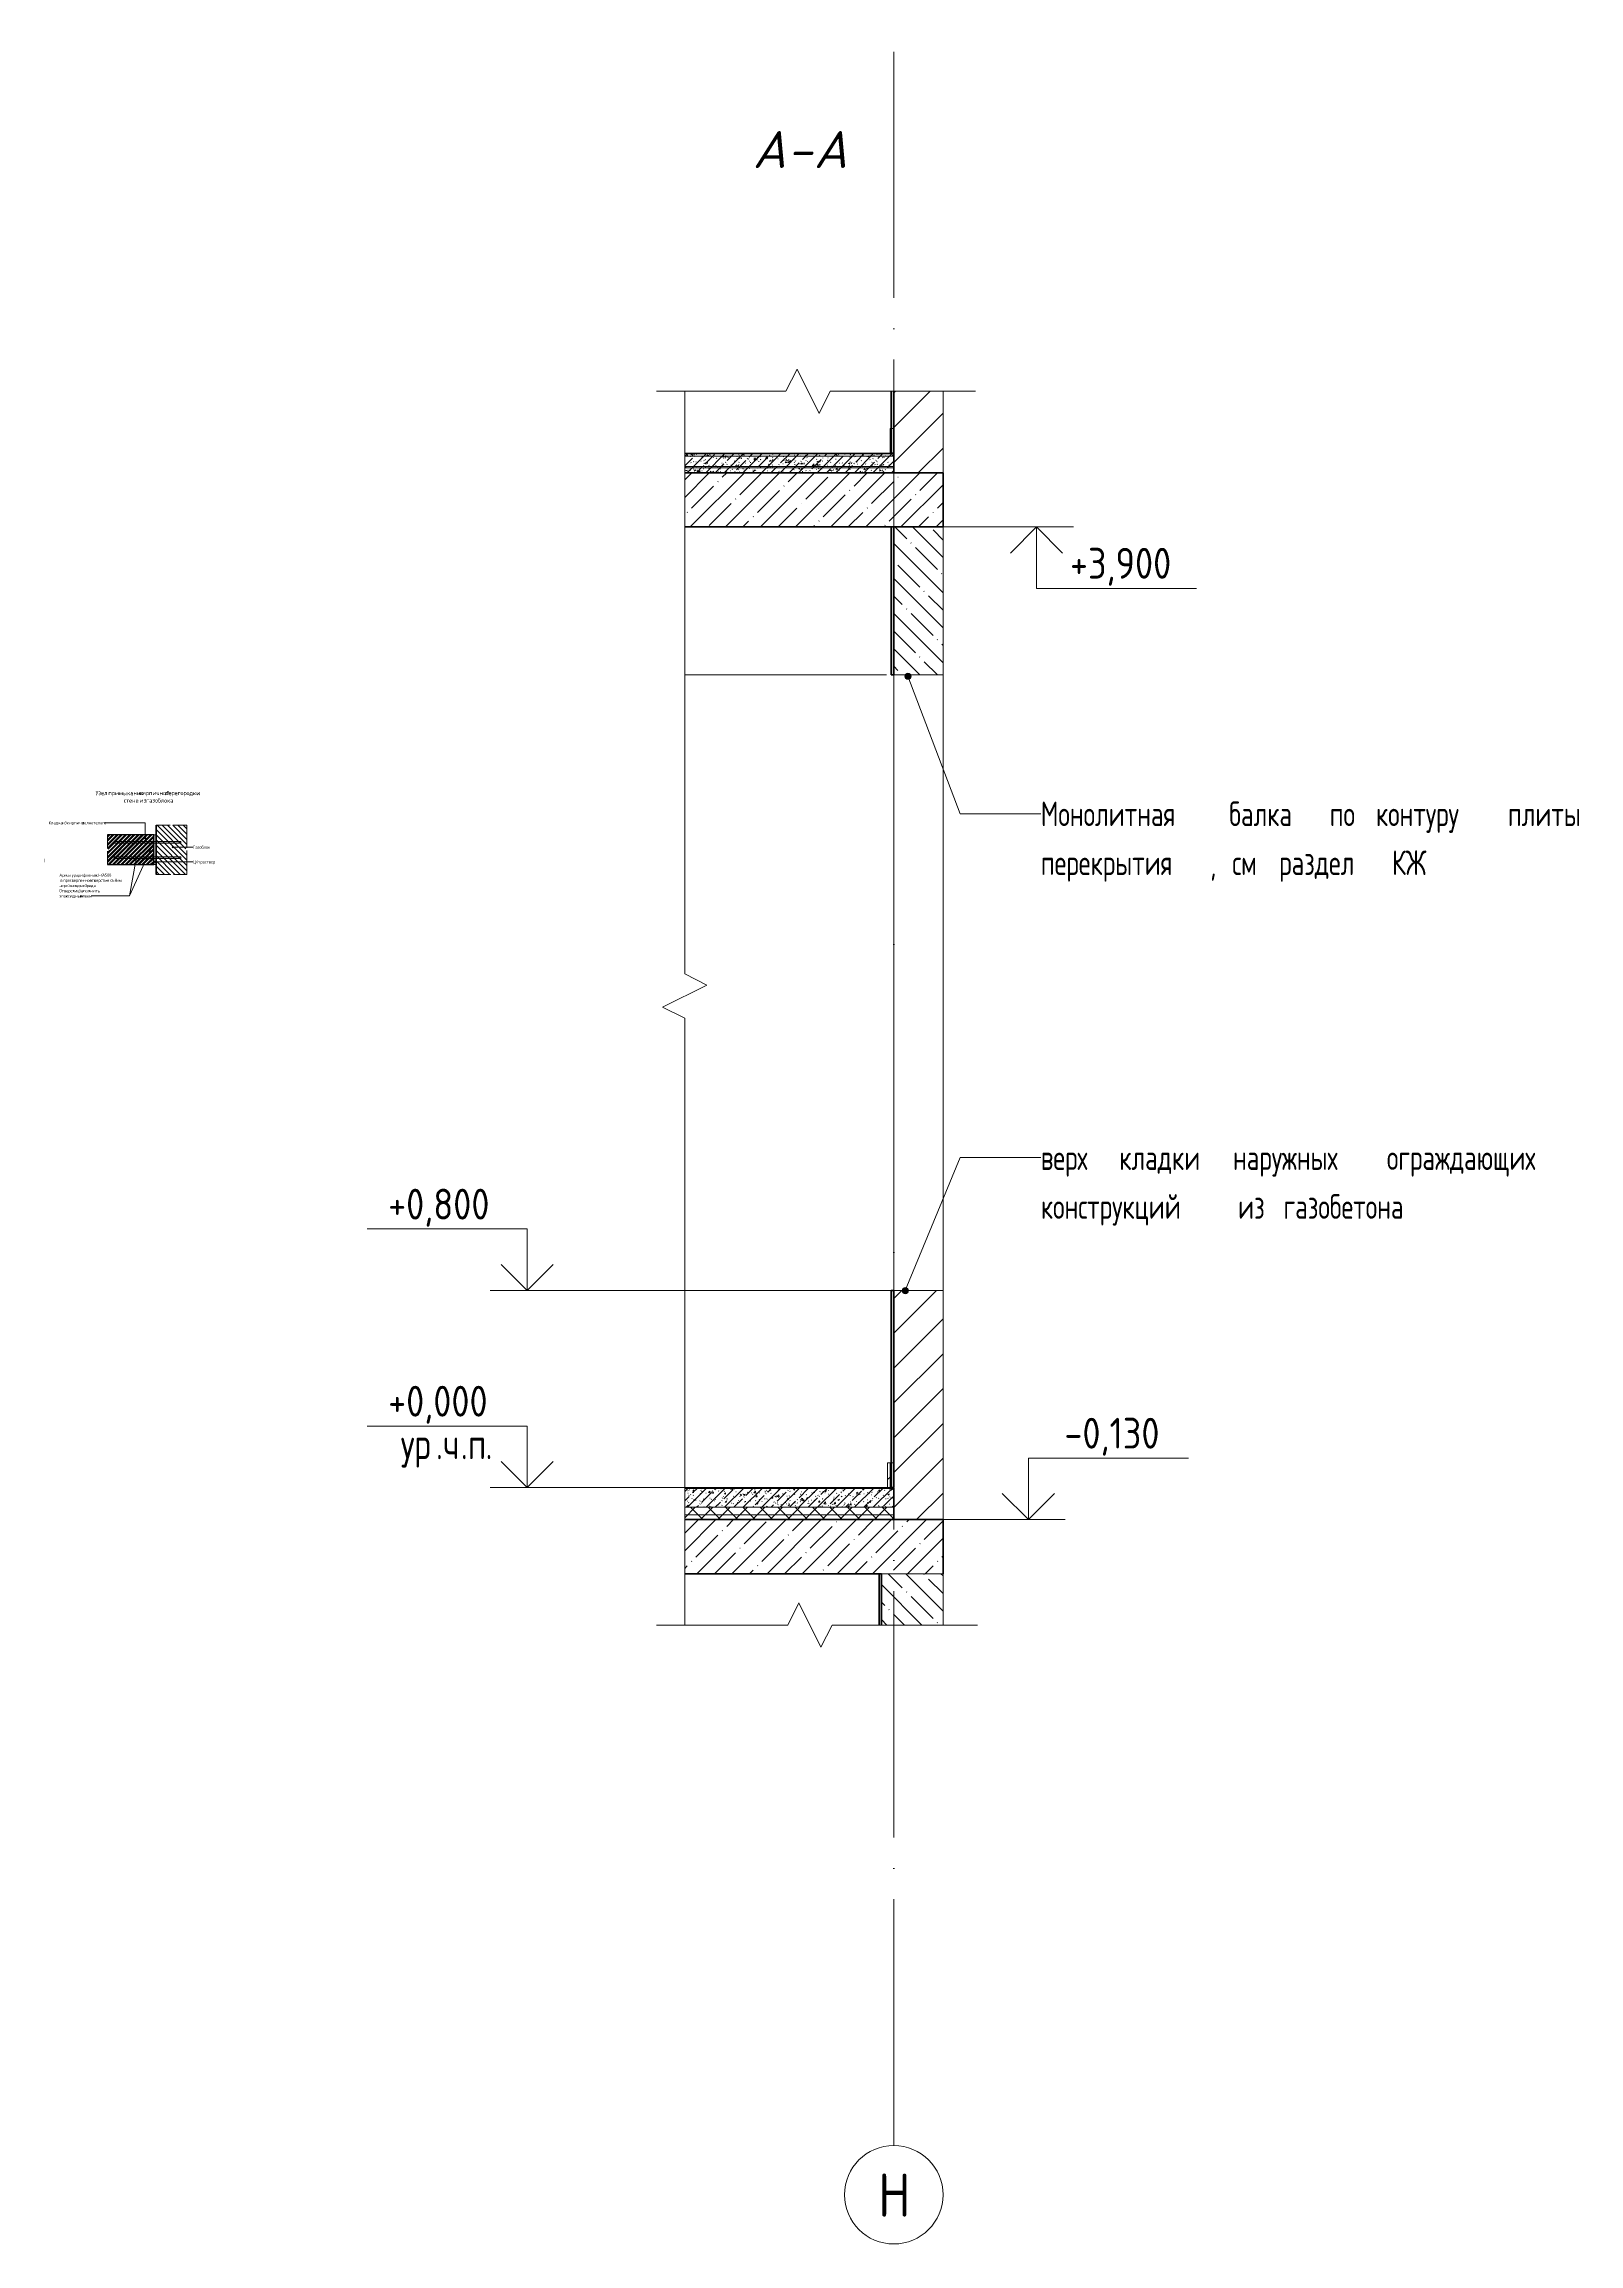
# Model space of a CAD drawing. Header units: millimetres. Extents: x -68946 to 690821, y -552984 to 293768.
# Drawn here: x 263782 to 270013, y 228956 to 237888 of the extents above; entities that cross this region are included whole.
import ezdxf

# ---------------------------------------------------------------- set-up
doc = ezdxf.new("R2010")
doc.units = ezdxf.units.MM
doc.linetypes.add('ADSK_Линия сетки_2_', pattern=[1250, 1000, -125, 0, -125])
doc.linetypes.add('ADSK_Линия сетки_3_', pattern=[1250, 1000, -125, 0, -125])
for name, color, linetype, lineweight in [('A-____-NOTE-TEXT', 250, 'Continuous', 9), ('A-CLNG-____-OTLN', 250, 'Continuous', 9), ('A-DETL-____-OTLN', 250, 'Continuous', 5), ('A-DETL-GENF-OTLN', 250, 'Continuous', 5), ('A-FLOR-____-MCUT', 250, 'Continuous', 9), ('A-FLOR-____-PATT', 250, 'Continuous', 25), ('A-FLOR-FNSH-MCUT', 250, 'Continuous', 25), ('A-WALL-____-MCUT', 250, 'Continuous', 13), ('A-WALL-____-PATT', 250, 'Continuous', 13), ('A-WALL-FNSH-MCUT', 250, 'Continuous', 13), ('G-____-____-DIMS', 250, 'Continuous', 9), ('G-____-____-TEXT', 250, 'Continuous', 9), ('S-GRID-____-IDEN', 250, 'Continuous', 9), ('S-GRID-____-OTLN', 250, 'Continuous', 9)]:
    doc.layers.add(name, color=color, linetype=linetype, lineweight=lineweight)
doc.styles.add('GOST Common_3', font='', dxfattribs={"width": 0.9, "height": 12.5})
doc.styles.add('GOST Common_4', font='', dxfattribs={"width": 0.9, "height": 175})
doc.styles.add('GOST Common_5', font='', dxfattribs={"width": 0.8, "height": 125})
doc.styles.add('GOST Common_6', font='', dxfattribs={"width": 0.9, "height": 125})
doc.styles.add('GOST Common_B', font='', dxfattribs={"width": 0.9, "height": 17.5})
doc.styles.add('ISOCPEUR_B_I_1', font='', dxfattribs={"height": 150})
doc.styles.add('ISOCPEUR_I_3', font='ГОСТ тип А.ttf', dxfattribs={"width": 0.9, "height": 100})
doc.styles.get('GOST Common_3').set_extended_font_data('GOST Common')
doc.styles.get('GOST Common_4').set_extended_font_data('GOST Common')
doc.styles.get('GOST Common_5').set_extended_font_data('GOST Common')
doc.styles.get('GOST Common_6').set_extended_font_data('GOST Common')
doc.styles.get('GOST Common_B').set_extended_font_data('GOST Common', bold=True)
doc.styles.get('ISOCPEUR_B_I_1').set_extended_font_data('ISOCPEUR', italic=True, bold=True)
pattern_1 = [(45, (-43543.95, 4850), (-71.2806, 71.2806), []), (45, (-43472.67, 4850), (-71.2806, 71.2806), [126.008, -25.202, 1.676, -23.525])]
pattern_2 = [(45, (267212.67, 236876.76), (-71.2806, 71.2806), []), (45, (267283.95, 236876.76), (-71.2806, 71.2806), [126.008, -25.202, 1.676, -23.525])]
pattern_3 = [(135, (267212.67, 236876.76), (-71.2806, -71.2806), []), (135, (267283.95, 236876.76), (-71.2806, -71.2806), [126.008, -25.202, 1.676, -23.525])]
pattern_4 = [(45, (267212.67, 236876.76), (-70.7107, 70.7107), [])]

# ---------------------------------------------------------------- blocks, each defined once
blk = doc.blocks.new('ADSK_Обрыв_Линия - По умолчанию-34239678-АР2_Узлы крепления стен_2_7')
at = {"layer": 'A-DETL-GENF-OTLN', "lineweight": 9}
for p, q in [((0, 0), (54.6, 0)), ((65.8, 0), (120.2, 0))]:
    blk.add_line(p, q, dxfattribs=at)
blk = doc.blocks.new('ADSK_Обрыв_Линия - По умолчанию-34239680-АР2_Узлы крепления стен_2_7')
at = {"layer": 'A-DETL-GENF-OTLN', "lineweight": 9}
for p, q in [((0, 0), (59.5, 0)), ((70.6, 0), (125, 0))]:
    blk.add_line(p, q, dxfattribs=at)
blk = doc.blocks.new('ADSK_Обрыв_Линия - По умолчанию-37322059-АР2_Узлы крепления стен_2_7')
at = {"layer": 'A-DETL-GENF-OTLN', "lineweight": 9}
for p, q in [((0, 0), (97, 0)), ((108.1, 0), (200, 0))]:
    blk.add_line(p, q, dxfattribs=at)
blk = doc.blocks.new('ADSK_Обрыв_Линия - По умолчанию-34257341-АР2_Узлы крепления стен_2_7')
at = {"layer": 'A-DETL-GENF-OTLN', "lineweight": 9}
for p, q in [((0, 0), (57, 0)), ((68.1, 0), (125, 0))]:
    blk.add_line(p, q, dxfattribs=at)
blk = doc.blocks.new('Ось сетки - Круг_Ø8 мм-950900-А-А')
at = {"layer": 'S-GRID-____-IDEN', "color": 70, "lineweight": 20}
for start, end in [(0, 180), (180, 360)]:
    blk.add_arc((-43525, -2870.9), 200, start, end, dxfattribs=at)
blk = doc.blocks.new('0083_СОШ675_ВК_R22_rvt-1-А-А')
at = {"layer": 'S-GRID-____-OTLN', "linetype": 'ADSK_Линия сетки_2_'}
blk.add_line((-43525, -2670.9), (-43525, 5860.9), dxfattribs=at)
at = {"layer": 'S-GRID-____-IDEN', "color": 190, "lineweight": 5}
blk.add_blockref('Ось сетки - Круг_Ø8 мм-950900-А-А', (0, 0), dxfattribs=at)
at = {"layer": 'S-GRID-____-IDEN', "insert": (-43589.3, -2784.7), "char_height": 175, "width": 155.127, "attachment_point": 1, "style": 'GOST Common_4'}
blk.add_mtext('\\fGOST Common|b0|i0|c204|p34|;\\W.9;Н', dxfattribs=at)
blk = doc.blocks.new('Ось сетки - Круг_Ø8 мм-8258-А-А')
at = {"layer": 'S-GRID-____-IDEN', "color": 70, "lineweight": 20}
for start, end in [(0, 180), (180, 360)]:
    blk.add_arc((-43525, -2870.9), 200, start, end, dxfattribs=at)
blk = doc.blocks.new('0083_СОШ675_АИ_R22_rvt-2-А-А')
at = {"layer": 'A-FLOR-____-PATT', "lineweight": 9}
h = blk.add_hatch(dxfattribs=at)
h.set_pattern_fill('FP_54', color=90, style=0, pattern_type=2)
h.set_pattern_definition([(45, (-43543.95, 4850), (-37.717, 37.717), [53.34, -8.89, 1.778, -8.89]), (45, (-43543.95, 4887.694), (-37.717, 37.717), []), (50, (-43543.95, 4850), (63.764, -5.5789), [6.667, -73.342]), (355, (-43543.95, 4850), (-12.335, 66.8695), [5.334, -58.674]), (100.451, (-43538.635, 4849.535), (51.4304, 61.291), [5.667, -62.332]), (46.184, (-43543.95, 4867.78), (94.877, -14.715), [10.001, -110.014]), (96.636, (-43536.04, 4866.55), (83.091, 86.599), [8.5, -93.497]), (351.184, (-43543.95, 4867.78), (83.092, 86.599), [8.001, -88.011]), (21, (-43535.06, 4863.335), (53.0645, -35.7927), [6.667, -73.342]), (326, (-43535.06, 4863.335), (21.6307, 64.4655), [5.334, -58.674]), (71.451, (-43530.64, 4860.35), (74.6965, 28.6724), [5.667, -62.332]), (37.5, (-43543.95, 4850), (1.0804, 29.59427), [1.676, -56.286, 1.676, -57.887, -58.896]), (37.5, (-43543.95, 4850), (1.0804, 29.59427), [-117.526, 1.676, -57.22]), (7.5, (-43543.95, 4850), (23.3864, 35.0635), [1.676, -32.283, 1.676, -54.953, -22.447]), (7.5, (-43543.95, 4850), (23.3864, 35.0635), [-90.589, 1.676, -20.771]), (327.5, (-43563.773, 4850), (47.45657, -2.00547), [1.676, -20.549, 1.676, -67.666, -92.012]), (327.5, (-43563.773, 4850), (47.45657, -2.00547), [-91.567, 1.676, -90.335]), (317.5, (-43572.663, 4850), (51.845, 8.899), [1.676, -27.216, 1.676, -44.374, -65.342]), (317.5, (-43572.663, 4850), (51.845, 8.899), [-74.943, 1.676, -63.665])])
h.paths.add_polyline_path([(-44373.7, 4120), (-43525, 4120), (-43525, 4198), (-44373.7, 4198)])
h = blk.add_hatch(dxfattribs=at)
h.set_pattern_fill('FP_57', color=90, style=0, pattern_type=2)
h.set_pattern_definition([(45, (-43543.95, 4850), (-35.35534, 35.35534), []), (135, (-43543.95, 4850), (-35.35534, -35.35534), [])])
h.paths.add_polyline_path([(-43525, -130), (-43525, -80), (-44373.7, -80), (-44373.7, -130)])
at = {"layer": 'A-WALL-____-PATT', "lineweight": 9}
for color, points in [(140, [(-43525, 4200), (-43525, 4451.4), (-43535, 4451.4), (-43535, 4200)]), (214, [(-43575, -558), (-43575, -350), (-43585, -350), (-43585, -558)])]:
    blk.add_hatch(color=color, dxfattribs=at).paths.add_polyline_path(points)
h = blk.add_hatch(dxfattribs=at)
h.set_pattern_fill('FP_53', color=252, style=0, pattern_type=2)
h.set_pattern_definition(pattern_1)
h.paths.add_polyline_path([(-43535, 4200), (-43535, 4300), (-43540, 4300), (-43540, 4200)])
h = blk.add_hatch(color=140, dxfattribs=at)
h.paths.add_polyline_path([(-43535, 0), (-43525, 0), (-43525, 800), (-43535, 800)])
h.paths.add_polyline_path([(-43535, 3300), (-43525, 3300), (-43525, 3900), (-43535, 3900)])
h = blk.add_hatch(dxfattribs=at)
h.set_pattern_fill('FP_53', color=252, style=0, pattern_type=2)
h.set_pattern_definition(pattern_1)
h.paths.add_polyline_path([(-43540, 0), (-43540, 100), (-43550, 100), (-43550, 0)])
h = blk.add_hatch(dxfattribs=at)
h.set_pattern_fill('FP_53', color=252, style=0, pattern_type=2)
h.set_pattern_definition(pattern_1)
h.paths.add_polyline_path([(-43535, 0), (-43535, 100), (-43540, 100), (-43540, 0)])
at = {"layer": 'A-CLNG-____-OTLN', "color": 90}
for p, q in [((-43555, 3300), (-44373.7, 3300)), ((-43585, -350), (-44373.7, -350))]:
    blk.add_line(p, q, dxfattribs=at)
at = {"layer": 'A-FLOR-____-MCUT', "color": 70, "lineweight": 20}
blk.add_line((-43525, -80), (-44373.7, -80), dxfattribs=at)
at = {"layer": 'A-FLOR-FNSH-MCUT', "color": 90, "lineweight": 9}
for p, q in [((-43525, 4200), (-44373.7, 4200)), ((-43525, 4198), (-43525, 4200)), ((-43525, 0), (-44373.7, 0)), ((-43525, -2), (-43525, 0))]:
    blk.add_line(p, q, dxfattribs=at)
at = {"layer": 'A-FLOR-FNSH-MCUT', "color": 220, "lineweight": 70}
for p, q in [((-43525, 4198), (-44373.7, 4198)), ((-43525, 4120), (-43525, 4198)), ((-44373.7, 4120), (-43525, 4120)), ((-43525, -2), (-44373.7, -2)), ((-43525, -80), (-43525, -2)), ((-43525, -130), (-43525, -80)), ((-44373.7, -130), (-43525, -130))]:
    blk.add_line(p, q, dxfattribs=at)
at = {"layer": 'A-WALL-____-MCUT', "color": 180, "lineweight": 35}
for p, q in [((-43535, 4451.4), (-43535, 4200)), ((-43525, 4200), (-43525, 4451.4)), ((-43535, 4200), (-43525, 4200)), ((-43525, 3900), (-43535, 3900)), ((-43535, 3900), (-43535, 3300)), ((-43525, 3300), (-43525, 3900)), ((-43535, 3300), (-43525, 3300)), ((-43525, 800), (-43535, 800)), ((-43535, 800), (-43535, 0)), ((-43525, 0), (-43525, 800)), ((-43535, 0), (-43525, 0)), ((-43575, -350), (-43585, -350)), ((-43585, -350), (-43585, -558)), ((-43575, -558), (-43575, -350))]:
    blk.add_line(p, q, dxfattribs=at)
at = {"layer": 'A-WALL-FNSH-MCUT', "color": 90, "lineweight": 9}
for p, q in [((-43525, 4300), (-43540, 4300)), ((-43540, 4300), (-43540, 4200)), ((-43525, 4200), (-43525, 4300)), ((-43540, 4200), (-43525, 4200)), ((-43535, 100), (-43550, 100)), ((-43550, 100), (-43550, 0)), ((-43525, 100), (-43540, 100)), ((-43540, 100), (-43540, 0)), ((-43535, 0), (-43535, 100)), ((-43525, 0), (-43525, 100)), ((-43550, 0), (-43535, 0)), ((-43540, 0), (-43525, 0))]:
    blk.add_line(p, q, dxfattribs=at)
at = {"layer": 'S-GRID-____-OTLN', "linetype": 'ADSK_Линия сетки_3_'}
blk.add_line((-43525, -2670.9), (-43525, 5860.9), dxfattribs=at)
at = {"layer": 'S-GRID-____-IDEN', "color": 190, "lineweight": 5}
blk.add_blockref('Ось сетки - Круг_Ø8 мм-8258-А-А', (0, 0), dxfattribs=at)
at = {"layer": 'S-GRID-____-IDEN', "insert": (-43589.3, -2784.7), "char_height": 175, "width": 155.127, "attachment_point": 1, "style": 'GOST Common_4'}
blk.add_mtext('\\fGOST Common|b0|i0|c204|p34|;\\W.9;Н', dxfattribs=at)
blk = doc.blocks.new('DET_L_Линия разрыва - М50-40156119-А-А')
at = {"layer": 'A-DETL-GENF-OTLN', "lineweight": 9}
for p, q in [((-44373.7, 2085.2), (-44373.7, 4451.4)), ((-44283.7, 2040.2), (-44373.7, 2085.2)), ((-44463.7, 1950.2), (-44283.7, 2040.2)), ((-44373.7, 1905.2), (-44463.7, 1950.2)), ((-44373.7, -558), (-44373.7, 1905.2))]:
    blk.add_line(p, q, dxfattribs=at)
blk = doc.blocks.new('DET_L_Линия разрыва - М50-40156123-А-А')
at = {"layer": 'A-DETL-GENF-OTLN', "lineweight": 9}
for p, q in [((-43910.5, -468), (-43955.5, -558)), ((-43820.5, -648), (-43910.5, -468)), ((-43955.5, -558), (-44487.7, -558)), ((-43775.5, -558), (-43820.5, -648)), ((-43185.5, -558), (-43775.5, -558))]:
    blk.add_line(p, q, dxfattribs=at)
blk = doc.blocks.new('DET_L_Линия разрыва - М50-V26-А-А')
at = {"layer": 'A-DETL-GENF-OTLN', "lineweight": 9}
for p, q in [((-43962.7, 4451.4), (-43917.7, 4541.4)), ((-43917.7, 4541.4), (-43827.7, 4361.4)), ((-44487.7, 4451.4), (-43962.7, 4451.4)), ((-43827.7, 4361.4), (-43782.7, 4451.4)), ((-43782.7, 4451.4), (-43192.7, 4451.4))]:
    blk.add_line(p, q, dxfattribs=at)
blk = doc.blocks.new('Высотные отметки - Стрелка вверх_ур_ч_п_-32693425-А-А')
at = {"layer": 'A-____-NOTE-TEXT'}
for p, q in [((-45013.4, 250), (-45663.4, 250)), ((-45013.4, 0), (-45013.4, 250)), ((-45013.4, 0), (-45119.4, 106.1)), ((-45013.4, 0), (-44907.3, 106.1)), ((-44863.4, 0), (-45163.4, 0))]:
    blk.add_line(p, q, dxfattribs=at)
blk = doc.blocks.new('Высотные отметки - Стрелка вверх-32693645-А-А')
at = {"layer": 'A-____-NOTE-TEXT'}
for p, q in [((-45013.4, 1050), (-45663.4, 1050)), ((-45013.4, 800), (-45013.4, 1050)), ((-45013.4, 800), (-45119.4, 906.1)), ((-45013.4, 800), (-44907.3, 906.1)), ((-44863.4, 800), (-45163.4, 800))]:
    blk.add_line(p, q, dxfattribs=at)
blk = doc.blocks.new('Высотные отметки - Стрелка вниз-32693646-А-А')
at = {"layer": 'A-____-NOTE-TEXT'}
for p, q in [((-43095.6, 3900), (-42795.6, 3900)), ((-42945.6, 3900), (-43051.6, 3793.9)), ((-42945.6, 3900), (-42945.6, 3650)), ((-42945.6, 3900), (-42839.5, 3793.9)), ((-42945.6, 3650), (-42295.6, 3650))]:
    blk.add_line(p, q, dxfattribs=at)

msp = doc.modelspace()

# ---------------------------------------------------------------- hatches: boundary and pattern name
at = {"layer": 'A-DETL-GENF-OTLN'}
h = msp.add_hatch(dxfattribs=at)
h.set_pattern_fill('FP_47', color=130, style=0, pattern_type=2)
h.set_pattern_definition([(45, (260417.85, 232026.759), (-8.55387, 8.55387), []), (45, (260423.552, 232026.759), (-8.55387, 8.55387), [])])
h.paths.add_polyline_path([(264227.1107, 234556.1664), (264227.1107, 234676.4164), (264039.8053, 234676.4164), (264039.8053, 234621.9223), (264048.4656, 234613.5414), (264039.8053, 234610.7914), (264039.8053, 234556.1664), (264067.1107, 234556.1664)])
at = {"layer": 'A-DETL-GENF-OTLN', "lineweight": 9}
for points in [[(264337.1107, 234643.7535), (264337.1107, 234649.7535), (264067.1107, 234649.7535), (264067.1107, 234643.7535), (264237.1107, 234643.7535)], [(264237.1107, 234581.2914), (264337.1107, 234581.2914), (264337.1107, 234587.2914), (264067.1107, 234587.2914), (264067.1107, 234581.2914), (264227.1107, 234581.2914)]]:
    msp.add_hatch(color=90, dxfattribs=at).paths.add_polyline_path(points)
at = {"layer": 'A-DETL-GENF-OTLN'}
h = msp.add_hatch(dxfattribs=at)
h.set_pattern_fill('FP_39', color=130, style=0, pattern_type=2)
h.set_pattern_definition([(0, (260417.8504, 232026.7585), (4.064, 1.016), [0.16764, -2.88, 0.16764, -2.88, -16.256]), (0, (260417.8504, 232026.7585), (4.064, 1.016), [-6.096, 0.16764, -5.928, 0.16764, -2.88, -7.112]), (0, (260417.8504, 232026.7585), (4.064, 1.016), [-15.24, 0.16764, -1.864, 0.16764, -4.912]), (120, (260419.3744, 232027.2665), (-2.9118818, 3.01152724), [0.16764, -2.88, 0.16764, -2.88, -16.256]), (120, (260419.3744, 232027.2665), (-2.9118818, 3.01152724), [-6.096, 0.16764, -5.928, 0.16764, -2.88, -7.112]), (120, (260419.3744, 232027.2665), (-2.9118818, 3.01152724), [-15.24, 0.16764, -1.864, 0.16764, -4.912]), (240, (260419.8824, 232029.2985), (-1.1521182, -4.02752724), [0.16764, -2.88, 0.16764, -2.88, -16.256]), (240, (260419.8824, 232029.2985), (-1.1521182, -4.02752724), [-6.096, 0.16764, -5.928, 0.16764, -2.88, -7.112]), (240, (260419.8824, 232029.2985), (-1.1521182, -4.02752724), [-15.24, 0.16764, -1.864, 0.16764, -4.912])])
h.paths.add_polyline_path([(264237.1107, 234556.1664), (264237.1107, 234676.2914), (264227.1107, 234676.2914), (264227.1107, 234556.1664)])
h = msp.add_hatch(dxfattribs=at)
h.set_pattern_fill('FP_46', color=130, style=0, pattern_type=2)
h.set_pattern_definition([(135, (260417.85, 232026.759), (-10.6066, -10.6066), [])])
h.paths.add_polyline_path([(264237.1107, 234516.2914), (264296.6107, 234516.2914), (264299.3607, 234524.9517), (264307.7415, 234516.2914), (264362.1107, 234516.2914), (264362.1107, 234613.2914), (264353.4504, 234616.0414), (264362.1107, 234624.4223), (264362.1107, 234716.2914), (264305.2415, 234716.2914), (264296.8607, 234707.6311), (264294.1107, 234716.2914), (264237.1107, 234716.2914), (264237.1107, 234578.2928)])
at = {"layer": 'A-FLOR-____-PATT', "lineweight": 9}
h = msp.add_hatch(dxfattribs=at)
h.set_pattern_fill('FP_53', color=256, style=0, pattern_type=2)
h.set_pattern_definition(pattern_2)
h.paths.add_polyline_path([(267431.6216, 235926.7585), (267431.6216, 236146.7585), (266382.9498, 236146.7585), (266382.9498, 235926.7585)])
h = msp.add_hatch(dxfattribs=at)
h.set_pattern_fill('FP_54', color=256, style=0, pattern_type=2)
h.set_pattern_definition([(45, (267212.673, 236876.76), (-37.7171, 37.7171), [53.34, -8.89, 1.778, -8.89]), (45, (267212.673, 236914.45), (-37.7171, 37.7171), []), (50, (267212.673, 236876.76), (63.7639, -5.57885), [6.667, -73.342]), (355, (267212.67, 236876.76), (-12.3349, 66.8695), [5.334, -58.674]), (100.451, (267217.99, 236876.294), (51.43036, 61.291), [5.667, -62.332]), (46.184, (267212.67, 236894.54), (94.8772, -14.7148), [10.001, -110.014]), (96.636, (267220.58, 236893.31), (83.0912, 86.5993), [8.5, -93.497]), (351.184, (267212.67, 236894.54), (83.092, 86.5993), [8.001, -88.011]), (21, (267221.563, 236890.094), (53.0645, -35.7927), [6.667, -73.342]), (326, (267221.56, 236890.094), (21.6307, 64.4655), [5.334, -58.674]), (71.451, (267225.985, 236887.11), (74.69646, 28.6724), [5.667, -62.332]), (37.5, (267212.673, 236876.759), (1.08041, 29.59427), [1.676, -56.286, 1.676, -57.887, -58.896]), (37.5, (267212.673, 236876.759), (1.08041, 29.59427), [-117.526, 1.676, -57.22]), (7.5, (267212.673, 236876.76), (23.38637, 35.0635), [1.676, -32.283, 1.676, -54.953, -22.447]), (7.5, (267212.673, 236876.76), (23.38637, 35.0635), [-90.589, 1.676, -20.771]), (327.5, (267192.85, 236876.759), (47.45657, -2.00547), [1.676, -20.549, 1.676, -67.666, -92.012]), (327.5, (267192.85, 236876.759), (47.45657, -2.00547), [-91.567, 1.676, -90.335]), (317.5, (267183.96, 236876.76), (51.84495, 8.89904), [1.676, -27.216, 1.676, -44.374, -65.342]), (317.5, (267183.96, 236876.76), (51.84495, 8.89904), [-74.943, 1.676, -63.665])])
h.paths.add_polyline_path([(267231.6216, 231946.7585), (267231.6216, 232024.7585), (266382.9498, 232024.7585), (266382.9498, 231946.7585)])
h = msp.add_hatch(dxfattribs=at)
h.set_pattern_fill('FP_53', color=256, style=0, pattern_type=2)
h.set_pattern_definition(pattern_2)
h.paths.add_polyline_path([(267431.6216, 231676.7585), (267431.6216, 231896.7585), (266382.9498, 231896.7585), (266382.9498, 231676.7585)])
at = {"layer": 'A-WALL-____-PATT', "lineweight": 15}
h = msp.add_hatch(dxfattribs=at)
h.set_pattern_fill('FP_56', color=256, style=0, pattern_type=2)
h.set_pattern_definition(pattern_4)
h.paths.add_polyline_path([(267431.6216, 236146.7585), (267431.6216, 236478.2067), (267231.6216, 236478.2067), (267231.6216, 236146.7585)])
h = msp.add_hatch(dxfattribs=at)
h.set_pattern_fill('FP_55', color=256, style=0, pattern_type=2)
h.set_pattern_definition(pattern_3)
h.paths.add_polyline_path([(267431.6216, 235326.7585), (267431.6216, 235926.7585), (267231.6222, 235926.7585), (267231.6222, 235326.7585)])
h = msp.add_hatch(dxfattribs=at)
h.set_pattern_fill('FP_56', color=256, style=0, pattern_type=2)
h.set_pattern_definition(pattern_4)
h.paths.add_polyline_path([(267431.6216, 231896.7585), (267431.6216, 232826.7585), (267231.6216, 232826.7585), (267231.6216, 231896.7585)])
h = msp.add_hatch(dxfattribs=at)
h.set_pattern_fill('FP_55', color=256, style=0, pattern_type=2)
h.set_pattern_definition(pattern_3)
h.paths.add_polyline_path([(267431.6216, 231468.7239), (267431.6216, 231676.7585), (267181.6216, 231676.7585), (267181.6216, 231468.7239)])
at = {"layer": 'G-____-____-TEXT'}
h = msp.add_hatch(color=110, dxfattribs=at)
edge = h.paths.add_edge_path()
edge.add_arc((267289.316, 235320.9763), 12.5, 0, 360)
h = msp.add_hatch(color=110, dxfattribs=at)
edge = h.paths.add_edge_path()
edge.add_arc((264192.8583, 234662.7997), 2.5, 0, 360)
h = msp.add_hatch(color=110, dxfattribs=at)
edge = h.paths.add_edge_path()
edge.add_arc((264226.772, 234642.9799), 2.5, 0, 360)
h = msp.add_hatch(color=110, dxfattribs=at)
edge = h.paths.add_edge_path()
edge.add_arc((264155.734, 234579.7722), 2.5, 0, 360)
h = msp.add_hatch(color=110, dxfattribs=at)
edge = h.paths.add_edge_path()
edge.add_arc((264231.8488, 234567.066), 2.5, 0, 360)
h = msp.add_hatch(color=110, dxfattribs=at)
edge = h.paths.add_edge_path()
edge.add_arc((264304.7839, 234626.7335), 2.5, 0, 360)
h = msp.add_hatch(color=110, dxfattribs=at)
edge = h.paths.add_edge_path()
edge.add_arc((267278.3632, 232826.5222), 12.5, 0, 360)

# ---------------------------------------------------------------- linework, layer by layer
at = {"layer": 'A-CLNG-____-OTLN'}
for p, q in [((267201.6216, 235925.7585), (266382.9498, 235925.7585)), ((267176.6216, 231675.7585), (266382.9498, 231675.7585))]:
    msp.add_line(p, q, dxfattribs=at)
at = {"layer": 'A-DETL-____-OTLN', "lineweight": 9}
for p, q in [((267231.6216, 232826.7585), (267231.6216, 235326.7585)), ((267431.6222, 235326.7585), (267431.6222, 232826.7585)), ((264337.1107, 234649.7535), (264067.1107, 234649.7535)), ((264067.1107, 234649.7535), (264067.1107, 234643.7535)), ((264067.1107, 234643.7535), (264337.1107, 234643.7535)), ((264337.1107, 234643.7535), (264337.1107, 234649.7535)), ((264337.1107, 234587.2914), (264067.1107, 234587.2914)), ((264067.1107, 234587.2914), (264067.1107, 234581.2914)), ((264067.1107, 234581.2914), (264337.1107, 234581.2914)), ((264337.1107, 234581.2914), (264337.1107, 234587.2914))]:
    msp.add_line(p, q, dxfattribs=at)
at = {"layer": 'A-DETL-____-OTLN', "lineweight": 30}
for p, q in [((264227.1107, 234676.4164), (264039.8053, 234676.4164)), ((264227.1107, 234556.1664), (264227.1107, 234676.4164)), ((264039.8053, 234556.1664), (264227.1107, 234556.1664))]:
    msp.add_line(p, q, dxfattribs=at)
at = {"layer": 'A-DETL-____-OTLN', "lineweight": 20}
for p, q in [((264237.1107, 234676.2914), (264227.1107, 234676.2914)), ((264227.1107, 234556.1664), (264237.1107, 234556.1664))]:
    msp.add_line(p, q, dxfattribs=at)
at = {"layer": 'A-DETL-____-OTLN', "lineweight": 50}
msp.add_line((264237.1107, 234716.2914), (264237.1107, 234516.2914), dxfattribs=at)
at = {"layer": 'A-FLOR-____-MCUT'}
for p, q in [((267231.6216, 236224.7585), (266382.9498, 236224.7585)), ((267231.6216, 236214.7585), (266382.9498, 236214.7585)), ((267231.6216, 236171.7585), (266382.9498, 236171.7585)), ((267231.6216, 232024.7585), (266382.9498, 232024.7585)), ((267231.6216, 231946.7585), (266382.9498, 231946.7585))]:
    msp.add_line(p, q, dxfattribs=at)
at = {"layer": 'A-FLOR-FNSH-MCUT', "color": 100, "lineweight": 9}
for p, q in [((267231.6216, 236226.7585), (266382.9498, 236226.7585)), ((267231.6216, 236166.7585), (267231.6216, 236226.7585)), ((267231.6216, 232026.7585), (266382.9498, 232026.7585)), ((267231.6216, 231916.7585), (267231.6216, 232026.7585))]:
    msp.add_line(p, q, dxfattribs=at)
at = {"layer": 'A-FLOR-FNSH-MCUT', "color": 60, "lineweight": 15}
for p, q in [((267231.6216, 236166.7585), (266382.9498, 236166.7585)), ((267231.6216, 236146.7585), (267231.6216, 236166.7585)), ((267231.6216, 231916.7585), (266382.9498, 231916.7585)), ((267231.6216, 231896.7585), (267231.6216, 231916.7585))]:
    msp.add_line(p, q, dxfattribs=at)
at = {"layer": 'A-FLOR-FNSH-MCUT', "color": 210, "lineweight": 50}
for p, q in [((267431.6216, 236146.7585), (266382.9498, 236146.7585)), ((267431.6216, 235926.7585), (267431.6216, 236146.7585)), ((266382.9498, 235926.7585), (267431.6216, 235926.7585)), ((267431.6216, 231896.7585), (266382.9498, 231896.7585)), ((267431.6216, 231676.7585), (267431.6216, 231896.7585)), ((266382.9498, 231676.7585), (267181.6216, 231676.7585))]:
    msp.add_line(p, q, dxfattribs=at)
at = {"layer": 'A-WALL-____-MCUT', "lineweight": 15}
for p, q in [((267231.6216, 236478.2067), (267231.6216, 236146.7585)), ((267431.6216, 236146.7585), (267431.6216, 236478.2067)), ((267431.6222, 235926.7585), (267231.6222, 235926.7585)), ((267231.6222, 235926.7585), (267231.6222, 235326.7585)), ((267431.6222, 235326.7585), (267431.6222, 235926.7585)), ((267231.6222, 235326.7585), (267431.6222, 235326.7585)), ((267231.6216, 232826.7585), (267231.6216, 231896.7585)), ((267431.6216, 232826.7585), (267231.6216, 232826.7585)), ((267431.6216, 231896.7585), (267431.6216, 232826.7585)), ((267231.6216, 231896.7585), (267431.6216, 231896.7585)), ((267181.6216, 231676.7585), (267181.6216, 231468.7239)), ((267431.6216, 231676.7585), (267181.6216, 231676.7585)), ((267431.6216, 231468.7239), (267431.6216, 231676.7585))]:
    msp.add_line(p, q, dxfattribs=at)
at = {"layer": 'G-____-____-DIMS'}
for p, q in [((266454.4492, 235926.7585), (267811.0483, 235926.7585)), ((266930.4135, 235926.7585), (266454.4492, 235926.7585)), ((266691.5927, 232826.7585), (265743.2498, 232826.7585)), ((267285.0526, 232826.7585), (266691.5927, 232826.7585)), ((267110.395, 232026.7585), (265743.2498, 232026.7585)), ((267195.103, 232026.7585), (267110.395, 232026.7585)), ((266564.7525, 231896.7585), (267778.0309, 231896.7585)), ((266898.5704, 231896.7585), (266564.7525, 231896.7585))]:
    msp.add_line(p, q, dxfattribs=at)
at = {"layer": 'G-____-____-TEXT', "color": 110}
for p, q in [((267289.316, 235320.9763), (267501.3748, 234762.1869)), ((267501.3748, 234762.1869), (267828.5684, 234762.1869)), ((264124.5059, 234725.9227), (264025.5748, 234725.9227)), ((264192.8583, 234725.9227), (264124.5059, 234725.9227)), ((264226.772, 234642.9799), (264128.8096, 234428.6599)), ((264192.8583, 234662.7997), (264192.8583, 234725.9227)), ((264155.734, 234579.7722), (264128.8096, 234428.6599)), ((264231.8488, 234567.066), (264386.1638, 234567.066)), ((264304.7839, 234626.7335), (264386.1638, 234626.7335)), ((264128.8096, 234428.6599), (263973.5699, 234428.6599)), ((267278.3632, 232826.5222), (267501.3748, 233366.3684)), ((267501.3748, 233366.3684), (267828.5684, 233366.3684))]:
    msp.add_line(p, q, dxfattribs=at)
for centre, radius in [((267289.316, 235320.9763), 12.5), ((264192.8583, 234662.7997), 2.5), ((264226.772, 234642.9799), 2.5), ((264155.734, 234579.7722), 2.5), ((264231.8488, 234567.066), 2.5), ((264304.7839, 234626.7335), 2.5), ((267278.3632, 232826.5222), 12.5)]:
    msp.add_circle(centre, radius, dxfattribs=at)

# ---------------------------------------------------------------- block references
at = {"color": 210, "lineweight": 5}
for name in ['0083_СОШ675_АИ_R22_rvt-2-А-А', '0083_СОШ675_ВК_R22_rvt-1-А-А']:
    msp.add_blockref(name, (310756.6222, 232026.7585), dxfattribs=at)
at = {"layer": 'A-____-NOTE-TEXT'}
for name in ['Высотные отметки - Стрелка вниз-32693646-А-А', 'Высотные отметки - Стрелка вверх-32693645-А-А', 'Высотные отметки - Стрелка вверх_ур_ч_п_-32693425-А-А']:
    msp.add_blockref(name, (310756.6222, 232026.7585), dxfattribs=at)
at = {"layer": 'A-DETL-GENF-OTLN', "lineweight": 9}
for name, p in [('DET_L_Линия разрыва - М50-V26-А-А', (310756.6222, 232026.7585)), ('DET_L_Линия разрыва - М50-40156119-А-А', (310756.6222, 232026.7585)), ('ADSK_Обрыв_Линия - По умолчанию-34257341-АР2_Узлы крепления стен_2_7', (264237.1107, 234716.2914)), ('ADSK_Обрыв_Линия - По умолчанию-34239680-АР2_Узлы крепления стен_2_7', (264237.1107, 234516.2914)), ('DET_L_Линия разрыва - М50-40156123-А-А', (310756.6222, 232026.7585))]:
    msp.add_blockref(name, p, dxfattribs=at)
for name, p, rotation in [('ADSK_Обрыв_Линия - По умолчанию-34239678-АР2_Узлы крепления стен_2_7', (264039.8053, 234556.1664), 90), ('ADSK_Обрыв_Линия - По умолчанию-37322059-АР2_Узлы крепления стен_2_7', (264362.1107, 234516.2914), 89.99999999999986)]:
    msp.add_blockref(name, p, dxfattribs=dict(at, rotation=rotation))
at = {"layer": 'G-____-____-DIMS', "extrusion": (0, 0, -1)}
msp.add_blockref('Высотные отметки - Стрелка вверх-32693645-А-А', (-222764.6585, 231096.7585), dxfattribs=at)

# ---------------------------------------------------------------- texts
at = {"layer": 'G-____-____-DIMS', "char_height": 125, "attachment_point": 1, "line_spacing_factor": 1.022761, "style": 'GOST Common_6'}
for s, insert, width in [('+3,900', (267946.7103, 235842.0369), 514.411284), ('+0,800', (265178.9118, 233240.1121), 514.411284), ('+0,000', (265178.9118, 232440.1121), 514.411284), ('-0,130', (267924.3783, 232310.1121), 488.766147)]:
    msp.add_mtext(s, dxfattribs=dict(at, insert=insert, width=width))
at = {"layer": 'G-____-____-DIMS', "char_height": 125, "attachment_point": 1, "style": 'GOST Common_5'}
for s, insert, width in [('ур', (265230.287, 232267.0314), 173.1645), ('\\fGOST Common|b0|i0|c204|p34|;\\W.8;ч', (265402.2662, 232267.0314), 86.58225), ('\\fGOST Common|b0|i0|c204|p34|;\\W.8;п', (265502.8078, 232267.0314), 86.58225), ('\\fGOST Common|b0|i0|c204|p34|;\\W.8;.', (265373.162, 232267.0314), 35.27425), ('\\fGOST Common|b0|i0|c204|p34|;\\W.8;.', (265473.7037, 232267.0314), 35.27425), ('\\fGOST Common|b0|i0|c204|p34|;\\W.8;.', (265574.2453, 232267.0314), 35.27425)]:
    msp.add_mtext(s, dxfattribs=dict(at, insert=insert, width=width))
at = {"layer": 'G-____-____-TEXT', "color": 7, "attachment_point": 1}
for s, insert, char_height, width, style in [('\\fISOCPEUR|b1|i1|c204|p34|;А', (266659.2051, 237534.3481), 150, 168.354375, 'ISOCPEUR_B_I_1'), ('\\fISOCPEUR|b1|i1|c204|p34|;А', (266907.252, 237534.3481), 150, 168.354375, 'ISOCPEUR_B_I_1'), ('\\fISOCPEUR|b1|i1|c204|p34|;-', (266798.1114, 237534.3481), 150, 132.278437, 'ISOCPEUR_B_I_1'), ('Узел', (263991.3952, 234855.3768), 17.5, 55.556944, 'GOST Common_B'), ('примыкания', (264042.8897, 234855.3768), 17.5, 142.499953, 'GOST Common_B'), ('стене', (264105.6952, 234825.2805), 17.5, 70.348078, 'GOST Common_B'), ('кирпичной', (264166.1194, 234855.3768), 17.5, 123.379706, 'GOST Common_B'), ('из', (264169.3936, 234825.2805), 17.5, 26.335434, 'GOST Common_B'), ('газоблока', (264196.778, 234825.2805), 17.5, 125.905022, 'GOST Common_B'), ('перегородки', (264273.5733, 234855.3768), 17.5, 150.797419, 'GOST Common_B'), ('\\fGOST Common|b1|i0|c204|p34|;\\W.9;к', (264403.6491, 234855.3768), 17.5, 13.708856, 'GOST Common_B'), ('Кладка', (263799.9514, 234732.1727), 12.5, 61.689853, 'GOST Common_3'), ('из', (263854.7202, 234732.1727), 12.5, 18.759487, 'GOST Common_3'), ('кирпича', (263874.0678, 234732.1727), 12.5, 69.2658, 'GOST Common_3'), ('полнотелого', (263935.0873, 234732.1727), 12.5, 109.67085, 'GOST Common_3'), ('Монолитная', (267828.5684, 234812.1869), 100, 858.607313, 'ISOCPEUR_I_3'), ('балка', (268593.5449, 234812.1869), 100, 425.696062, 'ISOCPEUR_I_3'), ('по', (269001.334, 234812.1869), 100, 158.734125, 'ISOCPEUR_I_3'), ('контуру', (269188.8574, 234812.1869), 100, 580.822594, 'ISOCPEUR_I_3'), ('плиты', (269724.6387, 234812.1869), 100, 436.518844, 'ISOCPEUR_I_3'), ('\\fGOST Common|b0|i0|c204|p34|;\\W.9;)', (263780.9758, 234578.3866), 12.5, 5.411391, 'GOST Common_3'), ('\\fGOST Common|b0|i0|c204|p34|;\\W.9;Ц', (264386.1638, 234573.316), 12.5, 12.626578, 'GOST Common_3'), ('Газоблок', (264386.1638, 234632.9835), 12.5, 78.284784, 'GOST Common_3'), ('\\fGOST Common|b0|i0|c204|p34|;\\W.9;/', (264396.5818, 234573.316), 12.5, 9.740503, 'GOST Common_3'), ('\\fGOST Common|b0|i0|c204|p34|;\\W.9;п', (264404.6185, 234573.316), 12.5, 9.740503, 'GOST Common_3'), ('раствор', (264416.5247, 234573.316), 12.5, 70.348078, 'GOST Common_3'), ('перекрытия', (267828.5684, 234613.7494), 100, 833.354156, 'ISOCPEUR_I_3'), ('см', (268605.4512, 234613.7494), 100, 162.341719, 'ISOCPEUR_I_3'), ('раздел', (268795.9512, 234613.7494), 100, 487.025156, 'ISOCPEUR_I_3'), ('КЖ', (269254.3418, 234613.7494), 100, 209.240437, 'ISOCPEUR_I_3'), ('через', (263843.7918, 234477.2432), 12.5, 47.980997, 'GOST Common_3'), ('Арматура', (263843.7918, 234519.5765), 12.5, 86.221491, 'GOST Common_3'), ('\\fGOST Common|b0|i0|c204|p34|;\\W.9;в', (263847.6613, 234498.4099), 12.5, 9.740503, 'GOST Common_3'), ('просверленное', (263859.5676, 234498.4099), 12.5, 125.183503, 'GOST Common_3'), ('каждые', (263887.2496, 234477.2432), 12.5, 63.132891, 'GOST Common_3'), ('рифленая', (263918.8012, 234519.5765), 12.5, 81.531619, 'GOST Common_3'), (' 3 ', (263939.3394, 234477.2432), 12.5, 19.120247, 'GOST Common_3'), ('ряда', (263955.1152, 234477.2432), 12.5, 40.044291, 'GOST Common_3'), ('отверстие', (263966.7238, 234498.4099), 12.5, 91.272122, 'GOST Common_3'), ('. ', (263988.1551, 234477.2432), 12.5, 8.658225, 'GOST Common_3'), (' d=6 ', (263986.0715, 234519.5765), 12.5, 38.601253, 'GOST Common_3'), ('\\fGOST Common|b0|i0|c204|p34|;\\W.9;А', (264017.9207, 234519.5765), 12.5, 12.265819, 'GOST Common_3'), ('500', (264028.041, 234519.5765), 12.5, 29.221509, 'GOST Common_3'), (' d=8 ', (264042.0309, 234498.4099), 12.5, 38.601253, 'GOST Common_3'), ('мм', (264073.8801, 234498.4099), 12.5, 21.645563, 'GOST Common_3'), (', ', (268516.1543, 234613.7494), 100, 108.227812, 'ISOCPEUR_I_3'), ('эпоксидным', (263843.7918, 234434.9099), 12.5, 98.12655, 'GOST Common_3'), ('Отверстие', (263843.7918, 234456.0765), 12.5, 92.3544, 'GOST Common_3'), ('заполнить', (263923.8613, 234456.0765), 12.5, 90.550603, 'GOST Common_3'), ('клеем', (263928.6238, 234434.9099), 12.5, 49.784794, 'GOST Common_3'), ('верх', (267828.5684, 233416.3684), 100, 317.46825, 'ISOCPEUR_I_3'), ('кладки', (268147.0606, 233416.3684), 100, 490.63275, 'ISOCPEUR_I_3'), ('наружных', (268608.4277, 233416.3684), 100, 689.050406, 'ISOCPEUR_I_3'), ('ограждающих', (269233.5059, 233416.3684), 100, 981.2655, 'ISOCPEUR_I_3'), ('конструкций', (267828.5684, 233217.9309), 100, 901.898438, 'ISOCPEUR_I_3'), ('газобетона', (268813.8106, 233217.9309), 100, 844.176938, 'ISOCPEUR_I_3'), ('из', (268629.2637, 233217.9309), 100, 155.126531, 'ISOCPEUR_I_3')]:
    msp.add_mtext(s, dxfattribs=dict(at, insert=insert, char_height=char_height, width=width, style=style))

doc.saveas('drawing.dxf')
